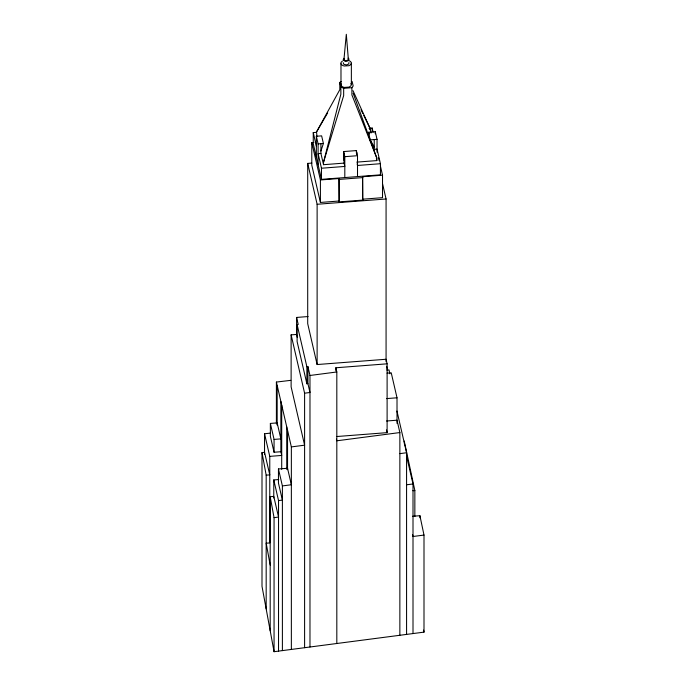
<?xml version="1.0" encoding="UTF-8"?>
<svg xmlns="http://www.w3.org/2000/svg" width="686" height="686" viewBox="0 0 686 686"><rect width="100%" height="100%" fill="white"/><g stroke="black" fill="none" stroke-linecap="round" stroke-linejoin="round"><path stroke-width="1.03" d="M343.223 62.683L343.806 64.304L346.413 64.921L348.771 64.004L348.934 62.546M343.926 59.802L346.31 34.3L348.368 59.519L346.353 60.84A2.298 1.329 0 0 1 343.926 59.802L344.544 58.644M323.526 164.691L320.919 153.432L318.115 153.647L321.468 168.233L344.809 166.441L344.055 163.114L323.526 164.691L323.526 162.239L340.856 94.205L340.856 86.951L339.81 82.431L341.259 81.54M323.526 162.239L343.669 95.577L343.669 88.323L340.856 86.951M320.919 150.98L323.398 143.485L321.631 135.862L316.349 136.265L316.349 157.154L321.468 179.355L380.43 174.836L380.43 163.714L377.043 149.111L374.239 149.334L374.239 139.567L377.043 139.344L377.043 152.146M349.431 60.857A5.248 3.027 0 0 1 350.94 62.032L351.361 63.189L350.752 64.621L349.02 65.702L344.14 65.993A5.274 3.044 0 0 1 341.096 62.315L342.425 61.063M351.361 63.189L351.361 84.61L350.752 86.033L349.02 87.113L344.14 87.414A5.274 3.044 0 0 1 341.096 83.735M316.992 136.488L316.52 131.961L339.81 89.677L339.81 82.431M316.52 131.961L327.659 112.881M356.729 162.119L376.837 160.593L376.837 158.14L351.901 94.942L351.901 87.688L353.17 85.999L352.124 81.48M343.986 58.327L343.154 59.888L344.964 61.165L347.793 61.011L348.771 60.368L348.934 58.91A3.053 1.766 0 0 0 348.016 58.199M404.268 441.227L414.85 490.559L414.85 516.532M336.912 436.519L387.11 432.643L387.11 363.82L335.848 367.773L336.817 371.975L309.978 375.474L309.978 647.001L274.057 651.7L262.001 586.298L262.001 452.606L264.539 452.297L269.77 474.875L266.177 475.149L262.001 452.606M304.601 647.704L304.601 393.189L309.978 392.486L307.937 383.663L307.937 366.65L306.874 366.744L297.107 324.538L298.221 324.461L296.601 317.438L308.108 316.546M386.552 421.007L397.014 420.201L399.861 432.557L336.817 440.798L336.432 439.117M291.353 649.436L291.353 446.912L304.601 445.18L291.121 386.844L291.121 334.854L296.601 334.451L297.295 337.461M399.861 453.626L406.575 452.751L396.954 411.06M282.392 650.611L282.392 485.928L291.353 484.753L287.545 468.272L278.456 468.958L278.456 483.115L282.392 500.085L278.533 500.591L278.533 651.117M274.057 651.7L274.057 517.656L278.533 517.072L273.774 496.424L270.19 496.698L270.19 630.734M309.978 647.001L423.999 632.132L423.999 535.071L419.918 515.709L412.586 516.275M406.575 484.796L413.006 483.964L406.515 455.89M423.999 535.071L413.006 536.495L412.543 534.505M276.398 423.854L276.398 382.068L290.753 380.344M264.539 454.432L264.539 433.792L270.464 433.089M297.107 324.538L297.107 341.559L306.874 383.766L307.937 383.663M374.239 146.881L370.183 139.867L368.451 132.269L375.268 131.729L377.043 139.344M264.539 433.792L269.77 456.37L281.706 455.444L280.866 451.722L280.866 401.404L276.398 382.068M343.669 88.323L351.901 87.688M316.349 157.154L313.253 143.7L313.253 132.578L316.392 132.338M369.017 128.282L372.172 128.042L373.124 132.184M362.611 176.722L362.611 199.206L382.522 197.671L382.522 175.187L362.611 176.722L362.825 200.089L339.261 201.89L339.047 201.015L320.413 202.456L311.787 165.112L311.787 142.628L313.896 142.465M316.349 136.265L318.115 143.889L323.398 143.485M344.055 160.661L343.643 151.555L356.334 150.586L357.509 155.705L357.509 176.594M343.643 151.555L344.809 156.674L357.509 155.705M380.43 163.714L357.509 165.472L357.114 163.791M311.787 142.628L320.413 179.964L339.047 178.523L339.261 201.89M339.261 179.406L362.825 177.597M311.821 163.096L307.705 163.397L317.121 204.274L386.072 198.983L386.072 361.702M307.705 163.397L307.705 323.663L317.121 364.54L386.072 359.258L387.11 363.82M386.913 370.097L389.005 369.943L389.897 373.853M387.058 373.167L391.243 372.85L397.014 397.794L397.014 423.365M386.552 398.6L397.014 397.794M270.361 423.425L277.161 422.902L280.866 438.886L274.066 439.409L270.361 423.425L270.361 436.27L274.066 452.254L280.866 451.722M273.774 497.985L273.774 479.943L278.756 479.557M412.835 490.704L414.85 490.559M370.183 139.867L374.239 139.567M368.451 132.269L369.454 134.019M360.982 109.709L362.843 113.524M363.777 115.437L369.84 127.853L371.032 133.041M352.99 90.638L369.84 127.853L369.84 129.491M353.17 93.253L376.837 158.14M350.94 83.443L351.361 84.61M362.611 199.206L362.825 200.089M386.072 198.983L382.539 183.754M280.866 401.404L291.353 446.912M378.449 157.557L379.169 160.67M380.37 165.849L382.522 175.187M307.937 366.65L309.978 375.474M291.121 334.854L304.601 393.189M278.456 468.958L282.392 485.928M376.365 158.543L376.837 160.593M386.604 366.23L387.573 370.406M313.253 132.578L316.349 146.032M273.774 479.943L278.533 500.591M386.484 429.908L387.11 432.643M423.571 630.091L423.999 632.132M270.19 496.698L274.057 517.656M270.19 565.092L266.177 543.209L269.77 542.935L269.77 456.37M356.334 150.586L356.463 153.613M419.918 515.709L419.918 517.844M413.006 483.964L413.006 633.555M406.575 452.751L406.575 634.387M404.457 441.201L404.457 444.382M399.861 432.557L399.861 635.262M375.268 131.729L375.268 133.821M372.172 128.042L372.172 131.077M356.729 152.361L356.729 154.444M344.809 156.674L344.809 177.563M344.055 153.355L344.055 163.114M340.985 63.781L340.985 85.193M339.047 178.523L339.047 201.015M336.817 371.975L336.817 643.502M335.848 367.773L335.848 370.955M321.468 168.233L321.468 179.355M320.919 143.674L320.919 153.432M320.413 179.964L320.413 202.456M318.115 143.889L318.115 164.769M317.121 204.274L317.121 364.54M306.874 366.744L306.874 383.766M296.601 317.438L296.601 335.48M287.545 430.422L287.545 469.696M286.739 426.932L286.739 469.387M281.706 405.117L281.706 469.335M277.161 385.429L277.161 425.046M274.066 439.409L274.066 452.254M266.177 475.149L266.177 608.851"/></g></svg>
